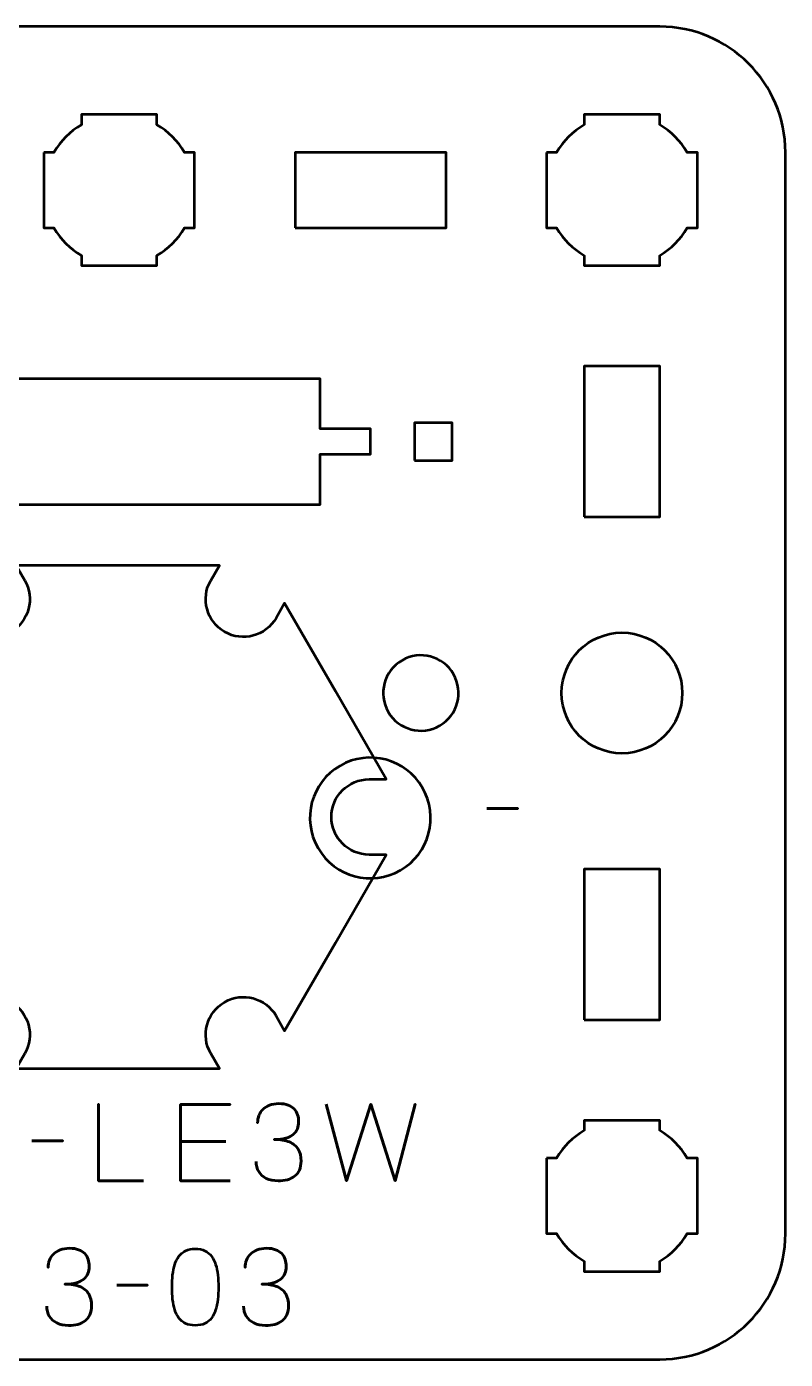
# Model space of a CAD drawing. Header units: centimetres. Extents: x -21.1 to -1.9, y -21.9 to -12.2.
# Drawn here: x -4.87 to -1.85, y -17.5 to -12.2 of the extents above; entities that cross this region are included whole.
import ezdxf

# ---------------------------------------------------------------- set-up
doc = ezdxf.new("R2010")
doc.units = ezdxf.units.CM
doc.header["$MEASUREMENT"] = 0
doc.layers.add('Layer 1', color=7, linetype='Continuous')

msp = doc.modelspace()

# ---------------------------------------------------------------- linework, layer by layer
at = {"layer": 'Layer 1', "lineweight": 53}
for points in [[(-2.65, -14.15), (-2.35, -14.15), (-2.35, -13.55), (-2.65, -13.55), (-2.65, -14.15)], [(-3.325, -13.925), (-3.175, -13.925), (-3.175, -13.775), (-3.325, -13.775), (-3.325, -13.925)], [(-2.65, -16.15), (-2.35, -16.15), (-2.35, -15.55), (-2.65, -15.55), (-2.65, -16.15)]]:
    msp.add_lwpolyline(points, close=True, dxfattribs=at)
msp.add_ellipse((-2.5, -14.85), major_axis=(0, 0.24), ratio=1, dxfattribs=at)
for points, knots in [([(-7.15, -17), (-7.15, -17), (-7.15, -12.7), (-7.15, -12.7), (-7.15, -12.7), (-7.15, -12.42391), (-6.92609, -12.2), (-6.65, -12.2), (-6.65, -12.2), (-6.65, -12.2), (-2.35, -12.2), (-2.35, -12.2), (-2.35, -12.2), (-2.07391, -12.2), (-1.85, -12.42391), (-1.85, -12.7), (-1.85, -12.7), (-1.85, -12.7), (-1.85, -17), (-1.85, -17), (-1.85, -17), (-1.85, -17.27609), (-2.07391, -17.5), (-2.35, -17.5), (-2.35, -17.5), (-2.35, -17.5), (-6.65, -17.5), (-6.65, -17.5), (-6.65, -17.5), (-6.92609, -17.5), (-7.15, -17.27609), (-7.15, -17)], [0, 0, 0, 0, 0.125, 0.125, 0.125, 0.125, 0.25, 0.25, 0.25, 0.25, 0.375, 0.375, 0.375, 0.375, 0.5, 0.5, 0.5, 0.5, 0.625, 0.625, 0.625, 0.625, 0.75, 0.75, 0.75, 0.75, 0.875, 0.875, 0.875, 0.875, 1, 1, 1, 1]), ([(-4.8, -12.7), (-4.8, -12.7), (-4.75985, -12.7), (-4.75985, -12.7), (-4.75985, -12.7), (-4.7335, -12.65447), (-4.69553, -12.6165), (-4.65, -12.59015), (-4.65, -12.59015), (-4.65, -12.59015), (-4.65, -12.55), (-4.65, -12.55), (-4.65, -12.55), (-4.65, -12.55), (-4.5, -12.55), (-4.5, -12.55), (-4.5, -12.55), (-4.5, -12.55), (-4.35, -12.55), (-4.35, -12.55), (-4.35, -12.55), (-4.35, -12.55), (-4.35, -12.59015), (-4.35, -12.59015), (-4.35, -12.59015), (-4.30447, -12.6165), (-4.2665, -12.65447), (-4.24015, -12.7), (-4.24015, -12.7), (-4.24015, -12.7), (-4.2, -12.7), (-4.2, -12.7), (-4.2, -12.7), (-4.2, -12.7), (-4.2, -12.85), (-4.2, -12.85), (-4.2, -12.85), (-4.2, -12.85), (-4.2, -13), (-4.2, -13), (-4.2, -13), (-4.2, -13), (-4.24015, -13), (-4.24015, -13), (-4.24015, -13), (-4.2665, -13.04553), (-4.30447, -13.0835), (-4.35, -13.10985), (-4.35, -13.10985), (-4.35, -13.10985), (-4.35, -13.15), (-4.35, -13.15), (-4.35, -13.15), (-4.35, -13.15), (-4.5, -13.15), (-4.5, -13.15), (-4.5, -13.15), (-4.5, -13.15), (-4.65, -13.15), (-4.65, -13.15), (-4.65, -13.15), (-4.65, -13.15), (-4.65, -13.10985), (-4.65, -13.10985), (-4.65, -13.10985), (-4.69553, -13.0835), (-4.7335, -13.04553), (-4.75985, -13), (-4.75985, -13), (-4.75985, -13), (-4.8, -13), (-4.8, -13), (-4.8, -13), (-4.8, -13), (-4.8, -12.85), (-4.8, -12.85), (-4.8, -12.85), (-4.8, -12.85), (-4.8, -12.7), (-4.8, -12.7)], [0, 0, 0, 0, 0.05, 0.05, 0.05, 0.05, 0.1, 0.1, 0.1, 0.1, 0.15, 0.15, 0.15, 0.15, 0.2, 0.2, 0.2, 0.2, 0.25, 0.25, 0.25, 0.25, 0.3, 0.3, 0.3, 0.3, 0.35, 0.35, 0.35, 0.35, 0.4, 0.4, 0.4, 0.4, 0.45, 0.45, 0.45, 0.45, 0.5, 0.5, 0.5, 0.5, 0.55, 0.55, 0.55, 0.55, 0.6, 0.6, 0.6, 0.6, 0.65, 0.65, 0.65, 0.65, 0.7, 0.7, 0.7, 0.7, 0.75, 0.75, 0.75, 0.75, 0.8, 0.8, 0.8, 0.8, 0.85, 0.85, 0.85, 0.85, 0.9, 0.9, 0.9, 0.9, 0.95, 0.95, 0.95, 0.95, 1, 1, 1, 1]), ([(-2.8, -12.7), (-2.8, -12.7), (-2.75985, -12.7), (-2.75985, -12.7), (-2.75985, -12.7), (-2.7335, -12.65447), (-2.69553, -12.6165), (-2.65, -12.59015), (-2.65, -12.59015), (-2.65, -12.59015), (-2.65, -12.55), (-2.65, -12.55), (-2.65, -12.55), (-2.65, -12.55), (-2.5, -12.55), (-2.5, -12.55), (-2.5, -12.55), (-2.5, -12.55), (-2.35, -12.55), (-2.35, -12.55), (-2.35, -12.55), (-2.35, -12.55), (-2.35, -12.59015), (-2.35, -12.59015), (-2.35, -12.59015), (-2.30447, -12.6165), (-2.2665, -12.65447), (-2.24015, -12.7), (-2.24015, -12.7), (-2.24015, -12.7), (-2.2, -12.7), (-2.2, -12.7), (-2.2, -12.7), (-2.2, -12.7), (-2.2, -12.85), (-2.2, -12.85), (-2.2, -12.85), (-2.2, -12.85), (-2.2, -13), (-2.2, -13), (-2.2, -13), (-2.2, -13), (-2.24015, -13), (-2.24015, -13), (-2.24015, -13), (-2.2665, -13.04553), (-2.30447, -13.0835), (-2.35, -13.10985), (-2.35, -13.10985), (-2.35, -13.10985), (-2.35, -13.15), (-2.35, -13.15), (-2.35, -13.15), (-2.35, -13.15), (-2.5, -13.15), (-2.5, -13.15), (-2.5, -13.15), (-2.5, -13.15), (-2.65, -13.15), (-2.65, -13.15), (-2.65, -13.15), (-2.65, -13.15), (-2.65, -13.10985), (-2.65, -13.10985), (-2.65, -13.10985), (-2.69553, -13.0835), (-2.7335, -13.04553), (-2.75985, -13), (-2.75985, -13), (-2.75985, -13), (-2.8, -13), (-2.8, -13), (-2.8, -13), (-2.8, -13), (-2.8, -12.85), (-2.8, -12.85), (-2.8, -12.85), (-2.8, -12.85), (-2.8, -12.7), (-2.8, -12.7)], [0, 0, 0, 0, 0.05, 0.05, 0.05, 0.05, 0.1, 0.1, 0.1, 0.1, 0.15, 0.15, 0.15, 0.15, 0.2, 0.2, 0.2, 0.2, 0.25, 0.25, 0.25, 0.25, 0.3, 0.3, 0.3, 0.3, 0.35, 0.35, 0.35, 0.35, 0.4, 0.4, 0.4, 0.4, 0.45, 0.45, 0.45, 0.45, 0.5, 0.5, 0.5, 0.5, 0.55, 0.55, 0.55, 0.55, 0.6, 0.6, 0.6, 0.6, 0.65, 0.65, 0.65, 0.65, 0.7, 0.7, 0.7, 0.7, 0.75, 0.75, 0.75, 0.75, 0.8, 0.8, 0.8, 0.8, 0.85, 0.85, 0.85, 0.85, 0.9, 0.9, 0.9, 0.9, 0.95, 0.95, 0.95, 0.95, 1, 1, 1, 1]), ([(-3.8, -13), (-3.8, -13), (-3.8, -12.7), (-3.8, -12.7), (-3.8, -12.7), (-3.8, -12.7), (-3.2, -12.7), (-3.2, -12.7), (-3.2, -12.7), (-3.2, -12.7), (-3.2, -13), (-3.2, -13), (-3.2, -13), (-3.2, -13), (-3.8, -13), (-3.8, -13)], [0, 0, 0, 0, 0.25, 0.25, 0.25, 0.25, 0.5, 0.5, 0.5, 0.5, 0.75, 0.75, 0.75, 0.75, 1, 1, 1, 1]), ([(-5.5, -13.8), (-5.5, -13.8), (-5.3, -13.8), (-5.3, -13.8), (-5.3, -13.8), (-5.3, -13.8), (-5.3, -13.6), (-5.3, -13.6), (-5.3, -13.6), (-5.3, -13.6), (-3.7, -13.6), (-3.7, -13.6), (-3.7, -13.6), (-3.7, -13.6), (-3.7, -13.8), (-3.7, -13.8), (-3.7, -13.8), (-3.7, -13.8), (-3.5, -13.8), (-3.5, -13.8), (-3.5, -13.8), (-3.5, -13.8), (-3.5, -13.9), (-3.5, -13.9), (-3.5, -13.9), (-3.5, -13.9), (-3.7, -13.9), (-3.7, -13.9), (-3.7, -13.9), (-3.7, -13.9), (-3.7, -14.1), (-3.7, -14.1), (-3.7, -14.1), (-3.7, -14.1), (-5.3, -14.1), (-5.3, -14.1), (-5.3, -14.1), (-5.3, -14.1), (-5.3, -13.9), (-5.3, -13.9), (-5.3, -13.9), (-5.3, -13.9), (-5.5, -13.9), (-5.5, -13.9), (-5.5, -13.9), (-5.5, -13.9), (-5.5, -13.8), (-5.5, -13.8)], [0, 0, 0, 0, 0.0833333, 0.0833333, 0.0833333, 0.0833333, 0.1666667, 0.1666667, 0.1666667, 0.1666667, 0.25, 0.25, 0.25, 0.25, 0.3333333, 0.3333333, 0.3333333, 0.3333333, 0.4166667, 0.4166667, 0.4166667, 0.4166667, 0.5, 0.5, 0.5, 0.5, 0.5833333, 0.5833333, 0.5833333, 0.5833333, 0.6666667, 0.6666667, 0.6666667, 0.6666667, 0.75, 0.75, 0.75, 0.75, 0.8333333, 0.8333333, 0.8333333, 0.8333333, 0.9166667, 0.9166667, 0.9166667, 0.9166667, 1, 1, 1, 1]), ([(-3.1701, -14.775), (-3.12869, -14.84673), (-3.15327, -14.93849), (-3.22501, -14.97991), (-3.22501, -14.97991), (-3.29674, -15.02132), (-3.3885, -14.99673), (-3.42991, -14.925), (-3.42991, -14.925), (-3.47132, -14.85327), (-3.44674, -14.76151), (-3.37501, -14.7201), (-3.37501, -14.7201), (-3.30327, -14.67868), (-3.21152, -14.70327), (-3.1701, -14.775)], [0, 0, 0, 0, 0.25, 0.25, 0.25, 0.25, 0.5, 0.5, 0.5, 0.5, 0.75, 0.75, 0.75, 0.75, 1, 1, 1, 1]), ([(-3.29352, -15.22685), (-3.22725, -15.34164), (-3.26659, -15.48847), (-3.38138, -15.55475), (-3.38138, -15.55475), (-3.49616, -15.62101), (-3.64299, -15.58167), (-3.70926, -15.46688), (-3.70926, -15.46688), (-3.77552, -15.3521), (-3.73618, -15.20527), (-3.62141, -15.139), (-3.62141, -15.139), (-3.50662, -15.07272), (-3.35979, -15.11207), (-3.29352, -15.22685)], [0, 0, 0, 0, 0.25, 0.25, 0.25, 0.25, 0.5, 0.5, 0.5, 0.5, 0.75, 0.75, 0.75, 0.75, 1, 1, 1, 1]), ([(-2.8, -16.7), (-2.8, -16.7), (-2.75985, -16.7), (-2.75985, -16.7), (-2.75985, -16.7), (-2.7335, -16.65447), (-2.69553, -16.6165), (-2.65, -16.59015), (-2.65, -16.59015), (-2.65, -16.59015), (-2.65, -16.55), (-2.65, -16.55), (-2.65, -16.55), (-2.65, -16.55), (-2.5, -16.55), (-2.5, -16.55), (-2.5, -16.55), (-2.5, -16.55), (-2.35, -16.55), (-2.35, -16.55), (-2.35, -16.55), (-2.35, -16.55), (-2.35, -16.59015), (-2.35, -16.59015), (-2.35, -16.59015), (-2.30447, -16.6165), (-2.2665, -16.65447), (-2.24015, -16.7), (-2.24015, -16.7), (-2.24015, -16.7), (-2.2, -16.7), (-2.2, -16.7), (-2.2, -16.7), (-2.2, -16.7), (-2.2, -16.85), (-2.2, -16.85), (-2.2, -16.85), (-2.2, -16.85), (-2.2, -17), (-2.2, -17), (-2.2, -17), (-2.2, -17), (-2.24015, -17), (-2.24015, -17), (-2.24015, -17), (-2.2665, -17.04553), (-2.30447, -17.0835), (-2.35, -17.10985), (-2.35, -17.10985), (-2.35, -17.10985), (-2.35, -17.15), (-2.35, -17.15), (-2.35, -17.15), (-2.35, -17.15), (-2.5, -17.15), (-2.5, -17.15), (-2.5, -17.15), (-2.5, -17.15), (-2.65, -17.15), (-2.65, -17.15), (-2.65, -17.15), (-2.65, -17.15), (-2.65, -17.10985), (-2.65, -17.10985), (-2.65, -17.10985), (-2.69553, -17.0835), (-2.7335, -17.04553), (-2.75985, -17), (-2.75985, -17), (-2.75985, -17), (-2.8, -17), (-2.8, -17), (-2.8, -17), (-2.8, -17), (-2.8, -16.85), (-2.8, -16.85), (-2.8, -16.85), (-2.8, -16.85), (-2.8, -16.7), (-2.8, -16.7)], [0, 0, 0, 0, 0.05, 0.05, 0.05, 0.05, 0.1, 0.1, 0.1, 0.1, 0.15, 0.15, 0.15, 0.15, 0.2, 0.2, 0.2, 0.2, 0.25, 0.25, 0.25, 0.25, 0.3, 0.3, 0.3, 0.3, 0.35, 0.35, 0.35, 0.35, 0.4, 0.4, 0.4, 0.4, 0.45, 0.45, 0.45, 0.45, 0.5, 0.5, 0.5, 0.5, 0.55, 0.55, 0.55, 0.55, 0.6, 0.6, 0.6, 0.6, 0.65, 0.65, 0.65, 0.65, 0.7, 0.7, 0.7, 0.7, 0.75, 0.75, 0.75, 0.75, 0.8, 0.8, 0.8, 0.8, 0.85, 0.85, 0.85, 0.85, 0.9, 0.9, 0.9, 0.9, 0.95, 0.95, 0.95, 0.95, 1, 1, 1, 1])]:
    msp.add_open_spline(points, degree=3, knots=knots, dxfattribs=at)
at = {"layer": 'Layer 1', "color": 5, "lineweight": 53}
for points, knots in [([(-5.16981, -16.19304), (-5.16981, -16.19304), (-5.37189, -15.84302), (-5.37189, -15.84302), (-5.37189, -15.84302), (-5.37189, -15.84302), (-5.57396, -15.49304), (-5.57396, -15.49304), (-5.57396, -15.49304), (-5.57396, -15.49304), (-5.50587, -15.49303), (-5.50587, -15.49303), (-5.50587, -15.49303), (-5.42304, -15.49303), (-5.35587, -15.42587), (-5.35587, -15.34303), (-5.35587, -15.34303), (-5.35588, -15.2602), (-5.42304, -15.19303), (-5.50587, -15.19303), (-5.50587, -15.19303), (-5.50587, -15.19303), (-5.57396, -15.19302), (-5.57396, -15.19302), (-5.57396, -15.19302), (-5.57396, -15.19302), (-5.37188, -14.84301), (-5.37188, -14.84301), (-5.37188, -14.84301), (-5.37188, -14.84301), (-5.16982, -14.49302), (-5.16982, -14.49302), (-5.16982, -14.49302), (-5.16982, -14.49302), (-5.13577, -14.552), (-5.13577, -14.552), (-5.13577, -14.552), (-5.09435, -14.62373), (-5.0026, -14.64832), (-4.93086, -14.6069), (-4.93086, -14.6069), (-4.85913, -14.56549), (-4.83455, -14.47373), (-4.87596, -14.402), (-4.87596, -14.402), (-4.87596, -14.402), (-4.91001, -14.34302), (-4.91001, -14.34302), (-4.91001, -14.34302), (-4.91001, -14.34302), (-4.50586, -14.34303), (-4.50586, -14.34303), (-4.50586, -14.34303), (-4.50586, -14.34303), (-4.10172, -14.34302), (-4.10172, -14.34302), (-4.10172, -14.34302), (-4.10172, -14.34302), (-4.13576, -14.402), (-4.13576, -14.402), (-4.13576, -14.402), (-4.17717, -14.47373), (-4.15258, -14.56548), (-4.08085, -14.60691), (-4.08085, -14.60691), (-4.00912, -14.64832), (-3.91737, -14.62373), (-3.87595, -14.552), (-3.87595, -14.552), (-3.87595, -14.552), (-3.8419, -14.49304), (-3.8419, -14.49304), (-3.8419, -14.49304), (-3.8419, -14.49304), (-3.63984, -14.84302), (-3.63984, -14.84302), (-3.63984, -14.84302), (-3.63984, -14.84302), (-3.43776, -15.19304), (-3.43776, -15.19304), (-3.43776, -15.19304), (-3.43776, -15.19304), (-3.50585, -15.19303), (-3.50585, -15.19303), (-3.50585, -15.19303), (-3.58868, -15.19304), (-3.65585, -15.2602), (-3.65585, -15.34304), (-3.65585, -15.34304), (-3.65584, -15.42586), (-3.58868, -15.49303), (-3.50585, -15.49303), (-3.50585, -15.49303), (-3.50585, -15.49303), (-3.43777, -15.49303), (-3.43777, -15.49303), (-3.43777, -15.49303), (-3.43777, -15.49303), (-3.63984, -15.84303), (-3.63984, -15.84303), (-3.63984, -15.84303), (-3.63984, -15.84303), (-3.84191, -16.19302), (-3.84191, -16.19302), (-3.84191, -16.19302), (-3.84191, -16.19302), (-3.87595, -16.13407), (-3.87595, -16.13407), (-3.87595, -16.13407), (-3.91737, -16.06233), (-4.00912, -16.03775), (-4.08085, -16.07916), (-4.08085, -16.07916), (-4.15259, -16.12058), (-4.17717, -16.21233), (-4.13576, -16.28407), (-4.13576, -16.28407), (-4.13576, -16.28407), (-4.10172, -16.34302), (-4.10172, -16.34302), (-4.10172, -16.34302), (-4.10172, -16.34302), (-4.50587, -16.34302), (-4.50587, -16.34302), (-4.50587, -16.34302), (-4.50587, -16.34302), (-4.91, -16.34302), (-4.91, -16.34302), (-4.91, -16.34302), (-4.91, -16.34302), (-4.87596, -16.28406), (-4.87596, -16.28406), (-4.87596, -16.28406), (-4.83455, -16.21233), (-4.85914, -16.12058), (-4.93087, -16.07916), (-4.93087, -16.07916), (-5.0026, -16.03775), (-5.09435, -16.06234), (-5.13577, -16.13406), (-5.13577, -16.13406), (-5.13577, -16.13406), (-5.16981, -16.19304), (-5.16981, -16.19304)], [0, 0, 0, 0, 0.0277778, 0.0277778, 0.0277778, 0.0277778, 0.0555556, 0.0555556, 0.0555556, 0.0555556, 0.0833333, 0.0833333, 0.0833333, 0.0833333, 0.1111111, 0.1111111, 0.1111111, 0.1111111, 0.1388889, 0.1388889, 0.1388889, 0.1388889, 0.1666667, 0.1666667, 0.1666667, 0.1666667, 0.1944444, 0.1944444, 0.1944444, 0.1944444, 0.2222222, 0.2222222, 0.2222222, 0.2222222, 0.25, 0.25, 0.25, 0.25, 0.2777778, 0.2777778, 0.2777778, 0.2777778, 0.3055556, 0.3055556, 0.3055556, 0.3055556, 0.3333333, 0.3333333, 0.3333333, 0.3333333, 0.3611111, 0.3611111, 0.3611111, 0.3611111, 0.3888889, 0.3888889, 0.3888889, 0.3888889, 0.4166667, 0.4166667, 0.4166667, 0.4166667, 0.4444444, 0.4444444, 0.4444444, 0.4444444, 0.4722222, 0.4722222, 0.4722222, 0.4722222, 0.5, 0.5, 0.5, 0.5, 0.5277778, 0.5277778, 0.5277778, 0.5277778, 0.5555556, 0.5555556, 0.5555556, 0.5555556, 0.5833333, 0.5833333, 0.5833333, 0.5833333, 0.6111111, 0.6111111, 0.6111111, 0.6111111, 0.6388889, 0.6388889, 0.6388889, 0.6388889, 0.6666667, 0.6666667, 0.6666667, 0.6666667, 0.6944444, 0.6944444, 0.6944444, 0.6944444, 0.7222222, 0.7222222, 0.7222222, 0.7222222, 0.75, 0.75, 0.75, 0.75, 0.7777778, 0.7777778, 0.7777778, 0.7777778, 0.8055556, 0.8055556, 0.8055556, 0.8055556, 0.8333333, 0.8333333, 0.8333333, 0.8333333, 0.8611111, 0.8611111, 0.8611111, 0.8611111, 0.8888889, 0.8888889, 0.8888889, 0.8888889, 0.9166667, 0.9166667, 0.9166667, 0.9166667, 0.9444444, 0.9444444, 0.9444444, 0.9444444, 0.9722222, 0.9722222, 0.9722222, 0.9722222, 1, 1, 1, 1]), ([(-3.03769, -15.30999), (-3.03769, -15.30999), (-2.9145, -15.30999), (-2.9145, -15.30999), (-2.9145, -15.30999), (-2.9145, -15.30999), (-3.03769, -15.30999), (-3.03769, -15.30999)], [0, 0, 0, 0, 0.5, 0.5, 0.5, 0.5, 1, 1, 1, 1]), ([(-4.40369, -16.78994), (-4.40369, -16.78994), (-4.58191, -16.78994), (-4.58191, -16.78994), (-4.58191, -16.78994), (-4.58191, -16.78994), (-4.58191, -16.48472), (-4.58191, -16.48472), (-4.58191, -16.48472), (-4.58191, -16.48472), (-4.58191, -16.78994), (-4.58191, -16.78994), (-4.58191, -16.78994), (-4.58191, -16.78994), (-4.40369, -16.78994), (-4.40369, -16.78994)], [0, 0, 0, 0, 0.25, 0.25, 0.25, 0.25, 0.5, 0.5, 0.5, 0.5, 0.75, 0.75, 0.75, 0.75, 1, 1, 1, 1]), ([(-4.05868, -16.78994), (-4.05868, -16.78994), (-4.25595, -16.78994), (-4.25595, -16.78994), (-4.25595, -16.78994), (-4.25595, -16.78994), (-4.25595, -16.48641), (-4.25595, -16.48641), (-4.25595, -16.48641), (-4.25595, -16.48641), (-4.05868, -16.48641), (-4.05868, -16.48641), (-4.05868, -16.48641), (-4.05868, -16.48641), (-4.25595, -16.48641), (-4.25595, -16.48641), (-4.25595, -16.48641), (-4.25595, -16.48641), (-4.25595, -16.78994), (-4.25595, -16.78994), (-4.25595, -16.78994), (-4.25595, -16.78994), (-4.05868, -16.78994), (-4.05868, -16.78994)], [0, 0, 0, 0, 0.1666667, 0.1666667, 0.1666667, 0.1666667, 0.3333333, 0.3333333, 0.3333333, 0.3333333, 0.5, 0.5, 0.5, 0.5, 0.6666667, 0.6666667, 0.6666667, 0.6666667, 0.8333333, 0.8333333, 0.8333333, 0.8333333, 1, 1, 1, 1]), ([(-3.95539, -16.71332), (-3.95532, -16.72856), (-3.95179, -16.74182), (-3.94481, -16.75332), (-3.94481, -16.75332), (-3.93782, -16.76475), (-3.92787, -16.77371), (-3.91489, -16.78013), (-3.91489, -16.78013), (-3.90191, -16.78655), (-3.88632, -16.7898), (-3.86818, -16.78994), (-3.86818, -16.78994), (-3.85457, -16.78994), (-3.84222, -16.78853), (-3.831, -16.78557), (-3.831, -16.78557), (-3.81985, -16.7826), (-3.81026, -16.77802), (-3.80214, -16.77174), (-3.80214, -16.77174), (-3.79403, -16.76546), (-3.78782, -16.75734), (-3.78338, -16.74747), (-3.78338, -16.74747), (-3.779, -16.73752), (-3.77682, -16.72559), (-3.77675, -16.71162), (-3.77675, -16.71162), (-3.77667, -16.693), (-3.78048, -16.67726), (-3.78803, -16.66449), (-3.78803, -16.66449), (-3.79558, -16.65172), (-3.8073, -16.64213), (-3.82303, -16.63557), (-3.82303, -16.63557), (-3.83876, -16.629), (-3.85894, -16.62569), (-3.88342, -16.62569), (-3.88342, -16.62569), (-3.86515, -16.62576), (-3.84984, -16.62407), (-3.83735, -16.62061), (-3.83735, -16.62061), (-3.82493, -16.61715), (-3.81499, -16.61228), (-3.80751, -16.60593), (-3.80751, -16.60593), (-3.80003, -16.59965), (-3.7946, -16.59217), (-3.79135, -16.58357), (-3.79135, -16.58357), (-3.78803, -16.57503), (-3.78641, -16.56565), (-3.78648, -16.55542), (-3.78648, -16.55542), (-3.78641, -16.54518), (-3.78782, -16.53573), (-3.79064, -16.52698), (-3.79064, -16.52698), (-3.7934, -16.51823), (-3.79791, -16.51054), (-3.80405, -16.50398), (-3.80405, -16.50398), (-3.81019, -16.49742), (-3.8183, -16.49227), (-3.82825, -16.4886), (-3.82825, -16.4886), (-3.83827, -16.48493), (-3.85048, -16.4831), (-3.8648, -16.48303), (-3.8648, -16.48303), (-3.87905, -16.4831), (-3.89154, -16.48521), (-3.90212, -16.48931), (-3.90212, -16.48931), (-3.91278, -16.4934), (-3.92152, -16.49897), (-3.92858, -16.5061), (-3.92858, -16.5061), (-3.93556, -16.51322), (-3.94079, -16.52134), (-3.94424, -16.53051), (-3.94424, -16.53051), (-3.94777, -16.53968), (-3.94946, -16.54942), (-3.94946, -16.55965), (-3.94946, -16.55965), (-3.94946, -16.54942), (-3.94777, -16.53968), (-3.94424, -16.53051), (-3.94424, -16.53051), (-3.94079, -16.52134), (-3.93556, -16.51322), (-3.92858, -16.5061), (-3.92858, -16.5061), (-3.92152, -16.49897), (-3.91278, -16.4934), (-3.90212, -16.48931), (-3.90212, -16.48931), (-3.89154, -16.48521), (-3.87905, -16.4831), (-3.8648, -16.48303), (-3.8648, -16.48303), (-3.85048, -16.4831), (-3.83827, -16.48493), (-3.82825, -16.4886), (-3.82825, -16.4886), (-3.8183, -16.49227), (-3.81019, -16.49742), (-3.80405, -16.50398), (-3.80405, -16.50398), (-3.79791, -16.51054), (-3.7934, -16.51823), (-3.79064, -16.52698), (-3.79064, -16.52698), (-3.78782, -16.53573), (-3.78641, -16.54518), (-3.78648, -16.55542), (-3.78648, -16.55542), (-3.78641, -16.56565), (-3.78803, -16.57503), (-3.79135, -16.58357), (-3.79135, -16.58357), (-3.7946, -16.59217), (-3.80003, -16.59965), (-3.80751, -16.60593), (-3.80751, -16.60593), (-3.81499, -16.61228), (-3.82493, -16.61715), (-3.83735, -16.62061), (-3.83735, -16.62061), (-3.84984, -16.62407), (-3.86515, -16.62576), (-3.88342, -16.62569), (-3.88342, -16.62569), (-3.85894, -16.62569), (-3.83876, -16.629), (-3.82303, -16.63557), (-3.82303, -16.63557), (-3.8073, -16.64213), (-3.79558, -16.65172), (-3.78803, -16.66449), (-3.78803, -16.66449), (-3.78048, -16.67726), (-3.77667, -16.693), (-3.77675, -16.71162), (-3.77675, -16.71162), (-3.77682, -16.72559), (-3.779, -16.73752), (-3.78338, -16.74747), (-3.78338, -16.74747), (-3.78782, -16.75734), (-3.79403, -16.76546), (-3.80214, -16.77174), (-3.80214, -16.77174), (-3.81026, -16.77802), (-3.81985, -16.7826), (-3.831, -16.78557), (-3.831, -16.78557), (-3.84222, -16.78853), (-3.85457, -16.78994), (-3.86818, -16.78994), (-3.86818, -16.78994), (-3.88632, -16.7898), (-3.90191, -16.78655), (-3.91489, -16.78013), (-3.91489, -16.78013), (-3.92787, -16.77371), (-3.93782, -16.76475), (-3.94481, -16.75332), (-3.94481, -16.75332), (-3.95179, -16.74182), (-3.95532, -16.72856), (-3.95539, -16.71332)], [0, 0, 0, 0, 0.0227273, 0.0227273, 0.0227273, 0.0227273, 0.0454545, 0.0454545, 0.0454545, 0.0454545, 0.0681818, 0.0681818, 0.0681818, 0.0681818, 0.0909091, 0.0909091, 0.0909091, 0.0909091, 0.1136364, 0.1136364, 0.1136364, 0.1136364, 0.1363636, 0.1363636, 0.1363636, 0.1363636, 0.1590909, 0.1590909, 0.1590909, 0.1590909, 0.1818182, 0.1818182, 0.1818182, 0.1818182, 0.2045455, 0.2045455, 0.2045455, 0.2045455, 0.2272727, 0.2272727, 0.2272727, 0.2272727, 0.25, 0.25, 0.25, 0.25, 0.2727273, 0.2727273, 0.2727273, 0.2727273, 0.2954545, 0.2954545, 0.2954545, 0.2954545, 0.3181818, 0.3181818, 0.3181818, 0.3181818, 0.3409091, 0.3409091, 0.3409091, 0.3409091, 0.3636364, 0.3636364, 0.3636364, 0.3636364, 0.3863636, 0.3863636, 0.3863636, 0.3863636, 0.4090909, 0.4090909, 0.4090909, 0.4090909, 0.4318182, 0.4318182, 0.4318182, 0.4318182, 0.4545455, 0.4545455, 0.4545455, 0.4545455, 0.4772727, 0.4772727, 0.4772727, 0.4772727, 0.5, 0.5, 0.5, 0.5, 0.5227273, 0.5227273, 0.5227273, 0.5227273, 0.5454545, 0.5454545, 0.5454545, 0.5454545, 0.5681818, 0.5681818, 0.5681818, 0.5681818, 0.5909091, 0.5909091, 0.5909091, 0.5909091, 0.6136364, 0.6136364, 0.6136364, 0.6136364, 0.6363636, 0.6363636, 0.6363636, 0.6363636, 0.6590909, 0.6590909, 0.6590909, 0.6590909, 0.6818182, 0.6818182, 0.6818182, 0.6818182, 0.7045455, 0.7045455, 0.7045455, 0.7045455, 0.7272727, 0.7272727, 0.7272727, 0.7272727, 0.75, 0.75, 0.75, 0.75, 0.7727273, 0.7727273, 0.7727273, 0.7727273, 0.7954545, 0.7954545, 0.7954545, 0.7954545, 0.8181818, 0.8181818, 0.8181818, 0.8181818, 0.8409091, 0.8409091, 0.8409091, 0.8409091, 0.8636364, 0.8636364, 0.8636364, 0.8636364, 0.8863636, 0.8863636, 0.8863636, 0.8863636, 0.9090909, 0.9090909, 0.9090909, 0.9090909, 0.9318182, 0.9318182, 0.9318182, 0.9318182, 0.9545455, 0.9545455, 0.9545455, 0.9545455, 0.9772727, 0.9772727, 0.9772727, 0.9772727, 1, 1, 1, 1]), ([(-3.67684, -16.48472), (-3.67684, -16.48472), (-3.59641, -16.78994), (-3.59641, -16.78994), (-3.59641, -16.78994), (-3.59641, -16.78994), (-3.49947, -16.48472), (-3.49947, -16.48472), (-3.49947, -16.48472), (-3.49947, -16.48472), (-3.40252, -16.78994), (-3.40252, -16.78994), (-3.40252, -16.78994), (-3.40252, -16.78994), (-3.32209, -16.48472), (-3.32209, -16.48472), (-3.32209, -16.48472), (-3.32209, -16.48472), (-3.40252, -16.78994), (-3.40252, -16.78994), (-3.40252, -16.78994), (-3.40252, -16.78994), (-3.49947, -16.48472), (-3.49947, -16.48472), (-3.49947, -16.48472), (-3.49947, -16.48472), (-3.59641, -16.78994), (-3.59641, -16.78994), (-3.59641, -16.78994), (-3.59641, -16.78994), (-3.67684, -16.48472), (-3.67684, -16.48472)], [0, 0, 0, 0, 0.125, 0.125, 0.125, 0.125, 0.25, 0.25, 0.25, 0.25, 0.375, 0.375, 0.375, 0.375, 0.5, 0.5, 0.5, 0.5, 0.625, 0.625, 0.625, 0.625, 0.75, 0.75, 0.75, 0.75, 0.875, 0.875, 0.875, 0.875, 1, 1, 1, 1]), ([(-4.84776, -16.63034), (-4.84776, -16.63034), (-4.72457, -16.63034), (-4.72457, -16.63034), (-4.72457, -16.63034), (-4.72457, -16.63034), (-4.84776, -16.63034), (-4.84776, -16.63034)], [0, 0, 0, 0, 0.5, 0.5, 0.5, 0.5, 1, 1, 1, 1]), ([(-4.07561, -16.63373), (-4.07561, -16.63373), (-4.25595, -16.63373), (-4.25595, -16.63373), (-4.25595, -16.63373), (-4.25595, -16.63373), (-4.07561, -16.63373), (-4.07561, -16.63373)], [0, 0, 0, 0, 0.5, 0.5, 0.5, 0.5, 1, 1, 1, 1]), ([(-4.78871, -17.28863), (-4.78864, -17.30387), (-4.78511, -17.31713), (-4.77813, -17.32863), (-4.77813, -17.32863), (-4.77114, -17.34006), (-4.76119, -17.34902), (-4.74821, -17.35544), (-4.74821, -17.35544), (-4.73523, -17.36186), (-4.71964, -17.36511), (-4.7015, -17.36525), (-4.7015, -17.36525), (-4.68789, -17.36525), (-4.67554, -17.36384), (-4.66432, -17.36088), (-4.66432, -17.36088), (-4.65317, -17.35791), (-4.64358, -17.35333), (-4.63546, -17.34705), (-4.63546, -17.34705), (-4.62735, -17.34077), (-4.62114, -17.33265), (-4.6167, -17.32278), (-4.6167, -17.32278), (-4.61232, -17.31283), (-4.61014, -17.3009), (-4.61007, -17.28693), (-4.61007, -17.28693), (-4.60999, -17.26831), (-4.6138, -17.25257), (-4.62135, -17.2398), (-4.62135, -17.2398), (-4.6289, -17.22703), (-4.64062, -17.21744), (-4.65635, -17.21088), (-4.65635, -17.21088), (-4.67208, -17.20431), (-4.69226, -17.201), (-4.71674, -17.201), (-4.71674, -17.201), (-4.69847, -17.20107), (-4.68316, -17.19938), (-4.67067, -17.19592), (-4.67067, -17.19592), (-4.65825, -17.19246), (-4.64831, -17.18759), (-4.64083, -17.18124), (-4.64083, -17.18124), (-4.63335, -17.17496), (-4.62792, -17.16748), (-4.62467, -17.15888), (-4.62467, -17.15888), (-4.62135, -17.15034), (-4.61973, -17.14096), (-4.6198, -17.13073), (-4.6198, -17.13073), (-4.61973, -17.12049), (-4.62114, -17.11104), (-4.62396, -17.10229), (-4.62396, -17.10229), (-4.62672, -17.09354), (-4.63123, -17.08585), (-4.63737, -17.07929), (-4.63737, -17.07929), (-4.64351, -17.07273), (-4.65162, -17.06758), (-4.66157, -17.06391), (-4.66157, -17.06391), (-4.67159, -17.06024), (-4.6838, -17.05841), (-4.69812, -17.05834), (-4.69812, -17.05834), (-4.71237, -17.05841), (-4.72486, -17.06052), (-4.73544, -17.06462), (-4.73544, -17.06462), (-4.7461, -17.06871), (-4.75484, -17.07428), (-4.7619, -17.08141), (-4.7619, -17.08141), (-4.76888, -17.08853), (-4.77411, -17.09665), (-4.77756, -17.10582), (-4.77756, -17.10582), (-4.78109, -17.11499), (-4.78278, -17.12473), (-4.78278, -17.13496), (-4.78278, -17.13496), (-4.78278, -17.12473), (-4.78109, -17.11499), (-4.77756, -17.10582), (-4.77756, -17.10582), (-4.77411, -17.09665), (-4.76888, -17.08853), (-4.7619, -17.08141), (-4.7619, -17.08141), (-4.75484, -17.07428), (-4.7461, -17.06871), (-4.73544, -17.06462), (-4.73544, -17.06462), (-4.72486, -17.06052), (-4.71237, -17.05841), (-4.69812, -17.05834), (-4.69812, -17.05834), (-4.6838, -17.05841), (-4.67159, -17.06024), (-4.66157, -17.06391), (-4.66157, -17.06391), (-4.65162, -17.06758), (-4.64351, -17.07273), (-4.63737, -17.07929), (-4.63737, -17.07929), (-4.63123, -17.08585), (-4.62672, -17.09354), (-4.62396, -17.10229), (-4.62396, -17.10229), (-4.62114, -17.11104), (-4.61973, -17.12049), (-4.6198, -17.13073), (-4.6198, -17.13073), (-4.61973, -17.14096), (-4.62135, -17.15034), (-4.62467, -17.15888), (-4.62467, -17.15888), (-4.62792, -17.16748), (-4.63335, -17.17496), (-4.64083, -17.18124), (-4.64083, -17.18124), (-4.64831, -17.18759), (-4.65825, -17.19246), (-4.67067, -17.19592), (-4.67067, -17.19592), (-4.68316, -17.19938), (-4.69847, -17.20107), (-4.71674, -17.201), (-4.71674, -17.201), (-4.69226, -17.201), (-4.67208, -17.20431), (-4.65635, -17.21088), (-4.65635, -17.21088), (-4.64062, -17.21744), (-4.6289, -17.22703), (-4.62135, -17.2398), (-4.62135, -17.2398), (-4.6138, -17.25257), (-4.60999, -17.26831), (-4.61007, -17.28693), (-4.61007, -17.28693), (-4.61014, -17.3009), (-4.61232, -17.31283), (-4.6167, -17.32278), (-4.6167, -17.32278), (-4.62114, -17.33265), (-4.62735, -17.34077), (-4.63546, -17.34705), (-4.63546, -17.34705), (-4.64358, -17.35333), (-4.65317, -17.35791), (-4.66432, -17.36088), (-4.66432, -17.36088), (-4.67554, -17.36384), (-4.68789, -17.36525), (-4.7015, -17.36525), (-4.7015, -17.36525), (-4.71964, -17.36511), (-4.73523, -17.36186), (-4.74821, -17.35544), (-4.74821, -17.35544), (-4.76119, -17.34902), (-4.77114, -17.34006), (-4.77813, -17.32863), (-4.77813, -17.32863), (-4.78511, -17.31713), (-4.78864, -17.30387), (-4.78871, -17.28863)], [0, 0, 0, 0, 0.0227273, 0.0227273, 0.0227273, 0.0227273, 0.0454545, 0.0454545, 0.0454545, 0.0454545, 0.0681818, 0.0681818, 0.0681818, 0.0681818, 0.0909091, 0.0909091, 0.0909091, 0.0909091, 0.1136364, 0.1136364, 0.1136364, 0.1136364, 0.1363636, 0.1363636, 0.1363636, 0.1363636, 0.1590909, 0.1590909, 0.1590909, 0.1590909, 0.1818182, 0.1818182, 0.1818182, 0.1818182, 0.2045455, 0.2045455, 0.2045455, 0.2045455, 0.2272727, 0.2272727, 0.2272727, 0.2272727, 0.25, 0.25, 0.25, 0.25, 0.2727273, 0.2727273, 0.2727273, 0.2727273, 0.2954545, 0.2954545, 0.2954545, 0.2954545, 0.3181818, 0.3181818, 0.3181818, 0.3181818, 0.3409091, 0.3409091, 0.3409091, 0.3409091, 0.3636364, 0.3636364, 0.3636364, 0.3636364, 0.3863636, 0.3863636, 0.3863636, 0.3863636, 0.4090909, 0.4090909, 0.4090909, 0.4090909, 0.4318182, 0.4318182, 0.4318182, 0.4318182, 0.4545455, 0.4545455, 0.4545455, 0.4545455, 0.4772727, 0.4772727, 0.4772727, 0.4772727, 0.5, 0.5, 0.5, 0.5, 0.5227273, 0.5227273, 0.5227273, 0.5227273, 0.5454545, 0.5454545, 0.5454545, 0.5454545, 0.5681818, 0.5681818, 0.5681818, 0.5681818, 0.5909091, 0.5909091, 0.5909091, 0.5909091, 0.6136364, 0.6136364, 0.6136364, 0.6136364, 0.6363636, 0.6363636, 0.6363636, 0.6363636, 0.6590909, 0.6590909, 0.6590909, 0.6590909, 0.6818182, 0.6818182, 0.6818182, 0.6818182, 0.7045455, 0.7045455, 0.7045455, 0.7045455, 0.7272727, 0.7272727, 0.7272727, 0.7272727, 0.75, 0.75, 0.75, 0.75, 0.7727273, 0.7727273, 0.7727273, 0.7727273, 0.7954545, 0.7954545, 0.7954545, 0.7954545, 0.8181818, 0.8181818, 0.8181818, 0.8181818, 0.8409091, 0.8409091, 0.8409091, 0.8409091, 0.8636364, 0.8636364, 0.8636364, 0.8636364, 0.8863636, 0.8863636, 0.8863636, 0.8863636, 0.9090909, 0.9090909, 0.9090909, 0.9090909, 0.9318182, 0.9318182, 0.9318182, 0.9318182, 0.9545455, 0.9545455, 0.9545455, 0.9545455, 0.9772727, 0.9772727, 0.9772727, 0.9772727, 1, 1, 1, 1]), ([(-4.19774, -17.36525), (-4.18293, -17.36518), (-4.17016, -17.36257), (-4.1595, -17.35749), (-4.1595, -17.35749), (-4.14892, -17.35241), (-4.1401, -17.34514), (-4.13305, -17.3359), (-4.13305, -17.3359), (-4.12606, -17.32659), (-4.12056, -17.31558), (-4.11647, -17.30288), (-4.11647, -17.30288), (-4.11244, -17.29018), (-4.10955, -17.27628), (-4.10793, -17.26104), (-4.10793, -17.26104), (-4.10623, -17.2458), (-4.10539, -17.22978), (-4.10546, -17.21285), (-4.10546, -17.21285), (-4.10539, -17.19599), (-4.10623, -17.17997), (-4.10793, -17.1648), (-4.10793, -17.1648), (-4.10955, -17.14963), (-4.11244, -17.13566), (-4.11647, -17.12296), (-4.11647, -17.12296), (-4.12056, -17.11033), (-4.12606, -17.09933), (-4.13305, -17.08994), (-4.13305, -17.08994), (-4.1401, -17.08063), (-4.14892, -17.07336), (-4.1595, -17.06828), (-4.1595, -17.06828), (-4.17016, -17.06313), (-4.18293, -17.06052), (-4.19774, -17.06045), (-4.19774, -17.06045), (-4.21256, -17.06052), (-4.22533, -17.06313), (-4.23599, -17.06828), (-4.23599, -17.06828), (-4.24657, -17.07336), (-4.25539, -17.08063), (-4.26244, -17.08994), (-4.26244, -17.08994), (-4.26943, -17.09933), (-4.27493, -17.11033), (-4.27902, -17.12296), (-4.27902, -17.12296), (-4.28305, -17.13566), (-4.28594, -17.14963), (-4.28756, -17.1648), (-4.28756, -17.1648), (-4.28925, -17.17997), (-4.2901, -17.19599), (-4.29003, -17.21285), (-4.29003, -17.21285), (-4.2901, -17.22978), (-4.28925, -17.2458), (-4.28756, -17.26104), (-4.28756, -17.26104), (-4.28594, -17.27628), (-4.28305, -17.29018), (-4.27902, -17.30288), (-4.27902, -17.30288), (-4.27493, -17.31558), (-4.26943, -17.32659), (-4.26244, -17.3359), (-4.26244, -17.3359), (-4.25539, -17.34514), (-4.24657, -17.35241), (-4.23599, -17.35749), (-4.23599, -17.35749), (-4.22533, -17.36257), (-4.21256, -17.36518), (-4.19774, -17.36525)], [0, 0, 0, 0, 0.05, 0.05, 0.05, 0.05, 0.1, 0.1, 0.1, 0.1, 0.15, 0.15, 0.15, 0.15, 0.2, 0.2, 0.2, 0.2, 0.25, 0.25, 0.25, 0.25, 0.3, 0.3, 0.3, 0.3, 0.35, 0.35, 0.35, 0.35, 0.4, 0.4, 0.4, 0.4, 0.45, 0.45, 0.45, 0.45, 0.5, 0.5, 0.5, 0.5, 0.55, 0.55, 0.55, 0.55, 0.6, 0.6, 0.6, 0.6, 0.65, 0.65, 0.65, 0.65, 0.7, 0.7, 0.7, 0.7, 0.75, 0.75, 0.75, 0.75, 0.8, 0.8, 0.8, 0.8, 0.85, 0.85, 0.85, 0.85, 0.9, 0.9, 0.9, 0.9, 0.95, 0.95, 0.95, 0.95, 1, 1, 1, 1]), ([(-4.19774, -17.36525), (-4.18293, -17.36518), (-4.17016, -17.36257), (-4.1595, -17.35749), (-4.1595, -17.35749), (-4.14892, -17.35241), (-4.1401, -17.34514), (-4.13305, -17.3359), (-4.13305, -17.3359), (-4.12606, -17.32659), (-4.12056, -17.31558), (-4.11647, -17.30288), (-4.11647, -17.30288), (-4.11244, -17.29018), (-4.10955, -17.27628), (-4.10793, -17.26104), (-4.10793, -17.26104), (-4.10623, -17.2458), (-4.10539, -17.22978), (-4.10546, -17.21285), (-4.10546, -17.21285), (-4.10539, -17.19599), (-4.10623, -17.17997), (-4.10793, -17.1648), (-4.10793, -17.1648), (-4.10955, -17.14963), (-4.11244, -17.13566), (-4.11647, -17.12296), (-4.11647, -17.12296), (-4.12056, -17.11033), (-4.12606, -17.09933), (-4.13305, -17.08994), (-4.13305, -17.08994), (-4.1401, -17.08063), (-4.14892, -17.07336), (-4.1595, -17.06828), (-4.1595, -17.06828), (-4.17016, -17.06313), (-4.18293, -17.06052), (-4.19774, -17.06045), (-4.19774, -17.06045), (-4.21256, -17.06052), (-4.22533, -17.06313), (-4.23599, -17.06828), (-4.23599, -17.06828), (-4.24657, -17.07336), (-4.25539, -17.08063), (-4.26244, -17.08994), (-4.26244, -17.08994), (-4.26943, -17.09933), (-4.27493, -17.11033), (-4.27902, -17.12296), (-4.27902, -17.12296), (-4.28305, -17.13566), (-4.28594, -17.14963), (-4.28756, -17.1648), (-4.28756, -17.1648), (-4.28925, -17.17997), (-4.2901, -17.19599), (-4.29003, -17.21285), (-4.29003, -17.21285), (-4.2901, -17.22978), (-4.28925, -17.2458), (-4.28756, -17.26104), (-4.28756, -17.26104), (-4.28594, -17.27628), (-4.28305, -17.29018), (-4.27902, -17.30288), (-4.27902, -17.30288), (-4.27493, -17.31558), (-4.26943, -17.32659), (-4.26244, -17.3359), (-4.26244, -17.3359), (-4.25539, -17.34514), (-4.24657, -17.35241), (-4.23599, -17.35749), (-4.23599, -17.35749), (-4.22533, -17.36257), (-4.21256, -17.36518), (-4.19774, -17.36525)], [0, 0, 0, 0, 0.05, 0.05, 0.05, 0.05, 0.1, 0.1, 0.1, 0.1, 0.15, 0.15, 0.15, 0.15, 0.2, 0.2, 0.2, 0.2, 0.25, 0.25, 0.25, 0.25, 0.3, 0.3, 0.3, 0.3, 0.35, 0.35, 0.35, 0.35, 0.4, 0.4, 0.4, 0.4, 0.45, 0.45, 0.45, 0.45, 0.5, 0.5, 0.5, 0.5, 0.55, 0.55, 0.55, 0.55, 0.6, 0.6, 0.6, 0.6, 0.65, 0.65, 0.65, 0.65, 0.7, 0.7, 0.7, 0.7, 0.75, 0.75, 0.75, 0.75, 0.8, 0.8, 0.8, 0.8, 0.85, 0.85, 0.85, 0.85, 0.9, 0.9, 0.9, 0.9, 0.95, 0.95, 0.95, 0.95, 1, 1, 1, 1]), ([(-4.00513, -17.28863), (-4.00506, -17.30387), (-4.00153, -17.31713), (-3.99455, -17.32863), (-3.99455, -17.32863), (-3.98756, -17.34006), (-3.97761, -17.34902), (-3.96463, -17.35544), (-3.96463, -17.35544), (-3.95165, -17.36186), (-3.93606, -17.36511), (-3.91792, -17.36525), (-3.91792, -17.36525), (-3.90431, -17.36525), (-3.89196, -17.36384), (-3.88074, -17.36088), (-3.88074, -17.36088), (-3.86959, -17.35791), (-3.86, -17.35333), (-3.85188, -17.34705), (-3.85188, -17.34705), (-3.84377, -17.34077), (-3.83756, -17.33265), (-3.83312, -17.32278), (-3.83312, -17.32278), (-3.82874, -17.31283), (-3.82656, -17.3009), (-3.82649, -17.28693), (-3.82649, -17.28693), (-3.82641, -17.26831), (-3.83022, -17.25257), (-3.83777, -17.2398), (-3.83777, -17.2398), (-3.84532, -17.22703), (-3.85704, -17.21744), (-3.87277, -17.21088), (-3.87277, -17.21088), (-3.8885, -17.20431), (-3.90868, -17.201), (-3.93316, -17.201), (-3.93316, -17.201), (-3.91489, -17.20107), (-3.89958, -17.19938), (-3.88709, -17.19592), (-3.88709, -17.19592), (-3.87467, -17.19246), (-3.86473, -17.18759), (-3.85725, -17.18124), (-3.85725, -17.18124), (-3.84977, -17.17496), (-3.84434, -17.16748), (-3.84109, -17.15888), (-3.84109, -17.15888), (-3.83777, -17.15034), (-3.83615, -17.14096), (-3.83622, -17.13073), (-3.83622, -17.13073), (-3.83615, -17.12049), (-3.83756, -17.11104), (-3.84038, -17.10229), (-3.84038, -17.10229), (-3.84314, -17.09354), (-3.84765, -17.08585), (-3.85379, -17.07929), (-3.85379, -17.07929), (-3.85993, -17.07273), (-3.86804, -17.06758), (-3.87799, -17.06391), (-3.87799, -17.06391), (-3.88801, -17.06024), (-3.90022, -17.05841), (-3.91454, -17.05834), (-3.91454, -17.05834), (-3.92879, -17.05841), (-3.94128, -17.06052), (-3.95186, -17.06462), (-3.95186, -17.06462), (-3.96252, -17.06871), (-3.97126, -17.07428), (-3.97832, -17.08141), (-3.97832, -17.08141), (-3.9853, -17.08853), (-3.99053, -17.09665), (-3.99398, -17.10582), (-3.99398, -17.10582), (-3.99751, -17.11499), (-3.9992, -17.12473), (-3.9992, -17.13496), (-3.9992, -17.13496), (-3.9992, -17.12473), (-3.99751, -17.11499), (-3.99398, -17.10582), (-3.99398, -17.10582), (-3.99053, -17.09665), (-3.9853, -17.08853), (-3.97832, -17.08141), (-3.97832, -17.08141), (-3.97126, -17.07428), (-3.96252, -17.06871), (-3.95186, -17.06462), (-3.95186, -17.06462), (-3.94128, -17.06052), (-3.92879, -17.05841), (-3.91454, -17.05834), (-3.91454, -17.05834), (-3.90022, -17.05841), (-3.88801, -17.06024), (-3.87799, -17.06391), (-3.87799, -17.06391), (-3.86804, -17.06758), (-3.85993, -17.07273), (-3.85379, -17.07929), (-3.85379, -17.07929), (-3.84765, -17.08585), (-3.84314, -17.09354), (-3.84038, -17.10229), (-3.84038, -17.10229), (-3.83756, -17.11104), (-3.83615, -17.12049), (-3.83622, -17.13073), (-3.83622, -17.13073), (-3.83615, -17.14096), (-3.83777, -17.15034), (-3.84109, -17.15888), (-3.84109, -17.15888), (-3.84434, -17.16748), (-3.84977, -17.17496), (-3.85725, -17.18124), (-3.85725, -17.18124), (-3.86473, -17.18759), (-3.87467, -17.19246), (-3.88709, -17.19592), (-3.88709, -17.19592), (-3.89958, -17.19938), (-3.91489, -17.20107), (-3.93316, -17.201), (-3.93316, -17.201), (-3.90868, -17.201), (-3.8885, -17.20431), (-3.87277, -17.21088), (-3.87277, -17.21088), (-3.85704, -17.21744), (-3.84532, -17.22703), (-3.83777, -17.2398), (-3.83777, -17.2398), (-3.83022, -17.25257), (-3.82641, -17.26831), (-3.82649, -17.28693), (-3.82649, -17.28693), (-3.82656, -17.3009), (-3.82874, -17.31283), (-3.83312, -17.32278), (-3.83312, -17.32278), (-3.83756, -17.33265), (-3.84377, -17.34077), (-3.85188, -17.34705), (-3.85188, -17.34705), (-3.86, -17.35333), (-3.86959, -17.35791), (-3.88074, -17.36088), (-3.88074, -17.36088), (-3.89196, -17.36384), (-3.90431, -17.36525), (-3.91792, -17.36525), (-3.91792, -17.36525), (-3.93606, -17.36511), (-3.95165, -17.36186), (-3.96463, -17.35544), (-3.96463, -17.35544), (-3.97761, -17.34902), (-3.98756, -17.34006), (-3.99455, -17.32863), (-3.99455, -17.32863), (-4.00153, -17.31713), (-4.00506, -17.30387), (-4.00513, -17.28863)], [0, 0, 0, 0, 0.0227273, 0.0227273, 0.0227273, 0.0227273, 0.0454545, 0.0454545, 0.0454545, 0.0454545, 0.0681818, 0.0681818, 0.0681818, 0.0681818, 0.0909091, 0.0909091, 0.0909091, 0.0909091, 0.1136364, 0.1136364, 0.1136364, 0.1136364, 0.1363636, 0.1363636, 0.1363636, 0.1363636, 0.1590909, 0.1590909, 0.1590909, 0.1590909, 0.1818182, 0.1818182, 0.1818182, 0.1818182, 0.2045455, 0.2045455, 0.2045455, 0.2045455, 0.2272727, 0.2272727, 0.2272727, 0.2272727, 0.25, 0.25, 0.25, 0.25, 0.2727273, 0.2727273, 0.2727273, 0.2727273, 0.2954545, 0.2954545, 0.2954545, 0.2954545, 0.3181818, 0.3181818, 0.3181818, 0.3181818, 0.3409091, 0.3409091, 0.3409091, 0.3409091, 0.3636364, 0.3636364, 0.3636364, 0.3636364, 0.3863636, 0.3863636, 0.3863636, 0.3863636, 0.4090909, 0.4090909, 0.4090909, 0.4090909, 0.4318182, 0.4318182, 0.4318182, 0.4318182, 0.4545455, 0.4545455, 0.4545455, 0.4545455, 0.4772727, 0.4772727, 0.4772727, 0.4772727, 0.5, 0.5, 0.5, 0.5, 0.5227273, 0.5227273, 0.5227273, 0.5227273, 0.5454545, 0.5454545, 0.5454545, 0.5454545, 0.5681818, 0.5681818, 0.5681818, 0.5681818, 0.5909091, 0.5909091, 0.5909091, 0.5909091, 0.6136364, 0.6136364, 0.6136364, 0.6136364, 0.6363636, 0.6363636, 0.6363636, 0.6363636, 0.6590909, 0.6590909, 0.6590909, 0.6590909, 0.6818182, 0.6818182, 0.6818182, 0.6818182, 0.7045455, 0.7045455, 0.7045455, 0.7045455, 0.7272727, 0.7272727, 0.7272727, 0.7272727, 0.75, 0.75, 0.75, 0.75, 0.7727273, 0.7727273, 0.7727273, 0.7727273, 0.7954545, 0.7954545, 0.7954545, 0.7954545, 0.8181818, 0.8181818, 0.8181818, 0.8181818, 0.8409091, 0.8409091, 0.8409091, 0.8409091, 0.8636364, 0.8636364, 0.8636364, 0.8636364, 0.8863636, 0.8863636, 0.8863636, 0.8863636, 0.9090909, 0.9090909, 0.9090909, 0.9090909, 0.9318182, 0.9318182, 0.9318182, 0.9318182, 0.9545455, 0.9545455, 0.9545455, 0.9545455, 0.9772727, 0.9772727, 0.9772727, 0.9772727, 1, 1, 1, 1]), ([(-4.51016, -17.20565), (-4.51016, -17.20565), (-4.38697, -17.20565), (-4.38697, -17.20565), (-4.38697, -17.20565), (-4.38697, -17.20565), (-4.51016, -17.20565), (-4.51016, -17.20565)], [0, 0, 0, 0, 0.5, 0.5, 0.5, 0.5, 1, 1, 1, 1])]:
    msp.add_open_spline(points, degree=3, knots=knots, dxfattribs=at)

doc.saveas('drawing.dxf')
